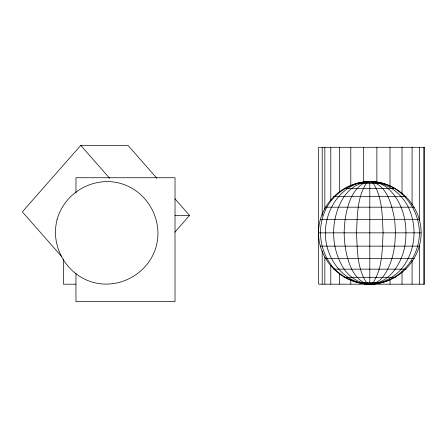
<?xml version="1.0" encoding="UTF-8"?>
<svg xmlns="http://www.w3.org/2000/svg" width="447" height="447" viewBox="0 0 447 447"><rect width="100%" height="100%" fill="white"/><g stroke="black" fill="none" stroke-linecap="round" stroke-linejoin="round"><path stroke-width="0.67" d="M318.471 232.853C318.56 205.05 342 181.611 369.803 181.521C397.612 181.611 421.052 205.05 421.141 232.853C421.052 260.662 397.612 284.102 369.803 284.191C342 284.102 318.56 260.662 318.471 232.853L421.141 232.853M156.953 178.331L128.01 145.398L80.739 145.398L22.35 211.839L61.859 256.79M174.855 232.183L189.567 215.443L174.866 198.714M369.803 181.521L366.367 183.27C356.957 197.781 357.382 216.186 356.516 232.853C357.382 249.527 356.957 267.932 366.367 282.443L369.803 284.191C397.193 284.147 419.487 259.824 419.392 232.853C419.286 210.582 404.239 189.467 382.638 183.27C361.21 177.425 337.636 187.936 326.863 207.19C316.063 226.953 319.219 252.773 334.742 269.155C344.156 278.364 356.622 283.806 369.803 284.191C381.95 283.806 393.109 278.051 401.244 269.155C415.442 252.063 417.844 227.087 408.307 207.19C399.473 189.042 378.251 177.152 358.298 183.27C337.63 190.165 325.472 211.777 325.349 232.853C325.008 257.723 343.452 283.784 369.803 284.191C389.544 283.236 401.484 263.78 404.87 246.141C408.273 225.757 403.881 202.659 387.957 188.399C373.48 176.431 354.22 181.823 344.14 196.557C330.132 218.041 330.132 247.672 344.14 269.155C352.247 280.979 371.463 291.003 382.638 277.313C394.919 260.97 396.618 239.279 394.6 219.572C391.868 205.095 387.141 184.192 369.803 181.521C361.142 182.225 355.527 189.483 351.655 196.557C346.397 207.928 344.391 220.41 344.14 232.853C344.391 245.302 346.397 257.785 351.655 269.155C355.527 276.229 361.142 283.487 369.803 284.191L373.245 282.443C382.649 267.932 382.23 249.527 383.09 232.853C382.23 216.186 382.649 197.781 373.245 183.27L369.803 181.521L369.803 284.191M356.516 183.27L383.09 183.27M344.14 188.399L395.472 188.399M333.507 196.557L406.105 196.557M325.349 207.19L414.263 207.19M174.967 215.443L189.567 215.443M320.22 219.572L419.392 219.572M320.22 246.141L419.392 246.141M325.349 258.522L414.263 258.522M333.507 269.155L406.105 269.155M344.14 277.313L395.472 277.313M356.516 282.443L383.09 282.443M75.94 284.191L63.385 284.191L63.385 259.137M80.739 145.398L109.683 178.331M423.795 147.298L423.795 284.191M419.509 147.298L419.509 220.259M419.509 245.28L419.509 284.191M412.078 147.298L412.078 204.972M412.078 260.567L412.078 284.191M402.021 147.298L402.021 193.853M402.021 271.687L402.021 284.191M390.007 147.298L390.007 186.907M390.007 279.33L390.007 284.191M376.871 147.298L376.871 182.734M363.495 147.298L363.495 182.734M350.8 147.298L350.8 185.516M350.8 279.33L350.8 284.191M339.642 147.298L339.642 191.769M339.642 273.072L339.642 284.191M330.791 147.298L330.791 200.804M330.791 265.429L330.791 284.191M324.846 147.298L324.846 209.14M324.846 257.092L324.846 284.191M322.209 147.298L322.209 215.398M322.209 250.834L322.209 284.191M75.956 193.043L75.956 177.733L175.017 177.733L175.017 301.602L75.956 301.602L75.956 273.072M57.115 219.572C50.003 246.453 66.581 275.162 93.417 282.443C120.299 289.555 149.007 272.977 156.288 246.141C163.401 219.259 146.828 190.551 119.992 183.27C93.105 176.157 64.402 192.73 57.115 219.572M424.65 147.298L318.65 147.298L318.65 284.191L424.65 284.191L424.65 147.298"/></g></svg>
